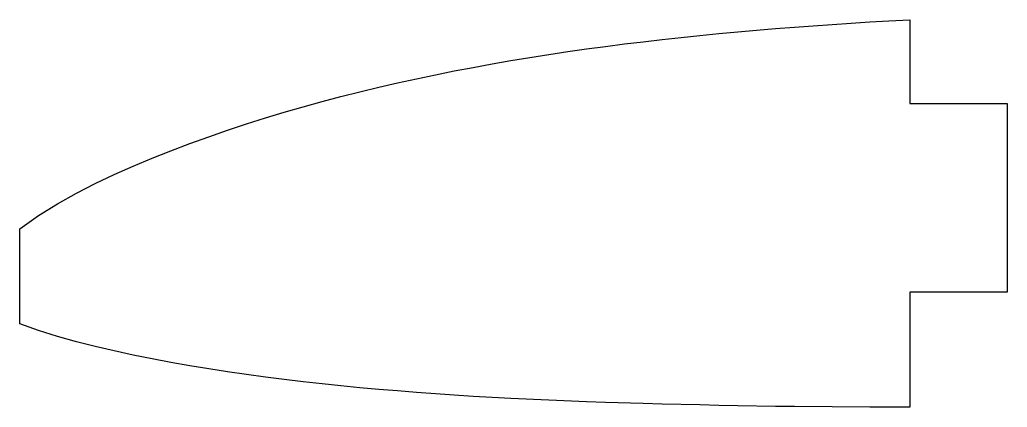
# Model space of a CAD drawing. Header units: millimetres. Extents: x 4 to 70.2, y -7.8 to 18.2.
import ezdxf

# ---------------------------------------------------------------- set-up
doc = ezdxf.new("R2010")
doc.units = ezdxf.units.MM
doc.layers.add('CUT', color=1, linetype='Continuous')

msp = doc.modelspace()

# ---------------------------------------------------------------- linework, layer by layer
at = {"layer": 'CUT'}
msp.add_lwpolyline([(63.635, -7.764), (60.957, -7.758), (58.426, -7.743), (55.894, -7.718), (54.629, -7.703), (52.097, -7.662), (50.832, -7.638), (49.566, -7.612), (47.034, -7.551), (45.769, -7.516), (43.237, -7.436), (41.972, -7.393), (39.44, -7.294), (36.909, -7.174), (35.643, -7.106), (34.377, -7.034), (33.111, -6.955), (31.846, -6.867), (30.58, -6.775), (29.314, -6.673), (28.049, -6.566), (26.783, -6.453), (25.517, -6.328), (24.251, -6.195), (22.986, -6.054), (21.72, -5.901), (20.454, -5.739), (19.189, -5.567), (17.923, -5.382), (16.657, -5.186), (15.391, -4.977), (14.126, -4.754), (12.86, -4.517), (11.594, -4.263), (10.329, -3.99), (9.063, -3.693), (7.797, -3.376), (6.531, -3.026), (5.266, -2.63), (4, -2.17), (4, 4.194), (5.266, 5.081), (6.531, 5.866), (7.797, 6.574), (9.063, 7.224), (10.329, 7.827), (11.594, 8.39), (12.86, 8.924), (14.126, 9.429), (15.391, 9.91), (16.657, 10.369), (17.923, 10.81), (19.189, 11.228), (20.454, 11.625), (21.72, 12.006), (22.986, 12.373), (24.251, 12.72), (25.517, 13.055), (26.783, 13.379), (28.049, 13.682), (29.314, 13.975), (30.58, 14.257), (31.846, 14.522), (33.111, 14.776), (34.377, 15.018), (35.643, 15.251), (36.909, 15.471), (38.174, 15.682), (39.44, 15.879), (40.706, 16.07), (41.972, 16.249), (43.237, 16.422), (44.503, 16.584), (45.769, 16.738), (47.034, 16.884), (48.3, 17.023), (49.566, 17.154), (50.832, 17.278), (52.097, 17.397), (53.363, 17.509), (54.629, 17.616), (55.894, 17.716), (57.16, 17.809), (58.426, 17.898), (59.692, 17.981), (60.957, 18.06), (62.223, 18.134), (63.635, 18.209), (63.636, 12.596), (64.105, 12.588), (70.154, 12.588), (70.154, -0.047), (63.635, -0.047)], close=True, dxfattribs=at)

doc.saveas('drawing.dxf')
